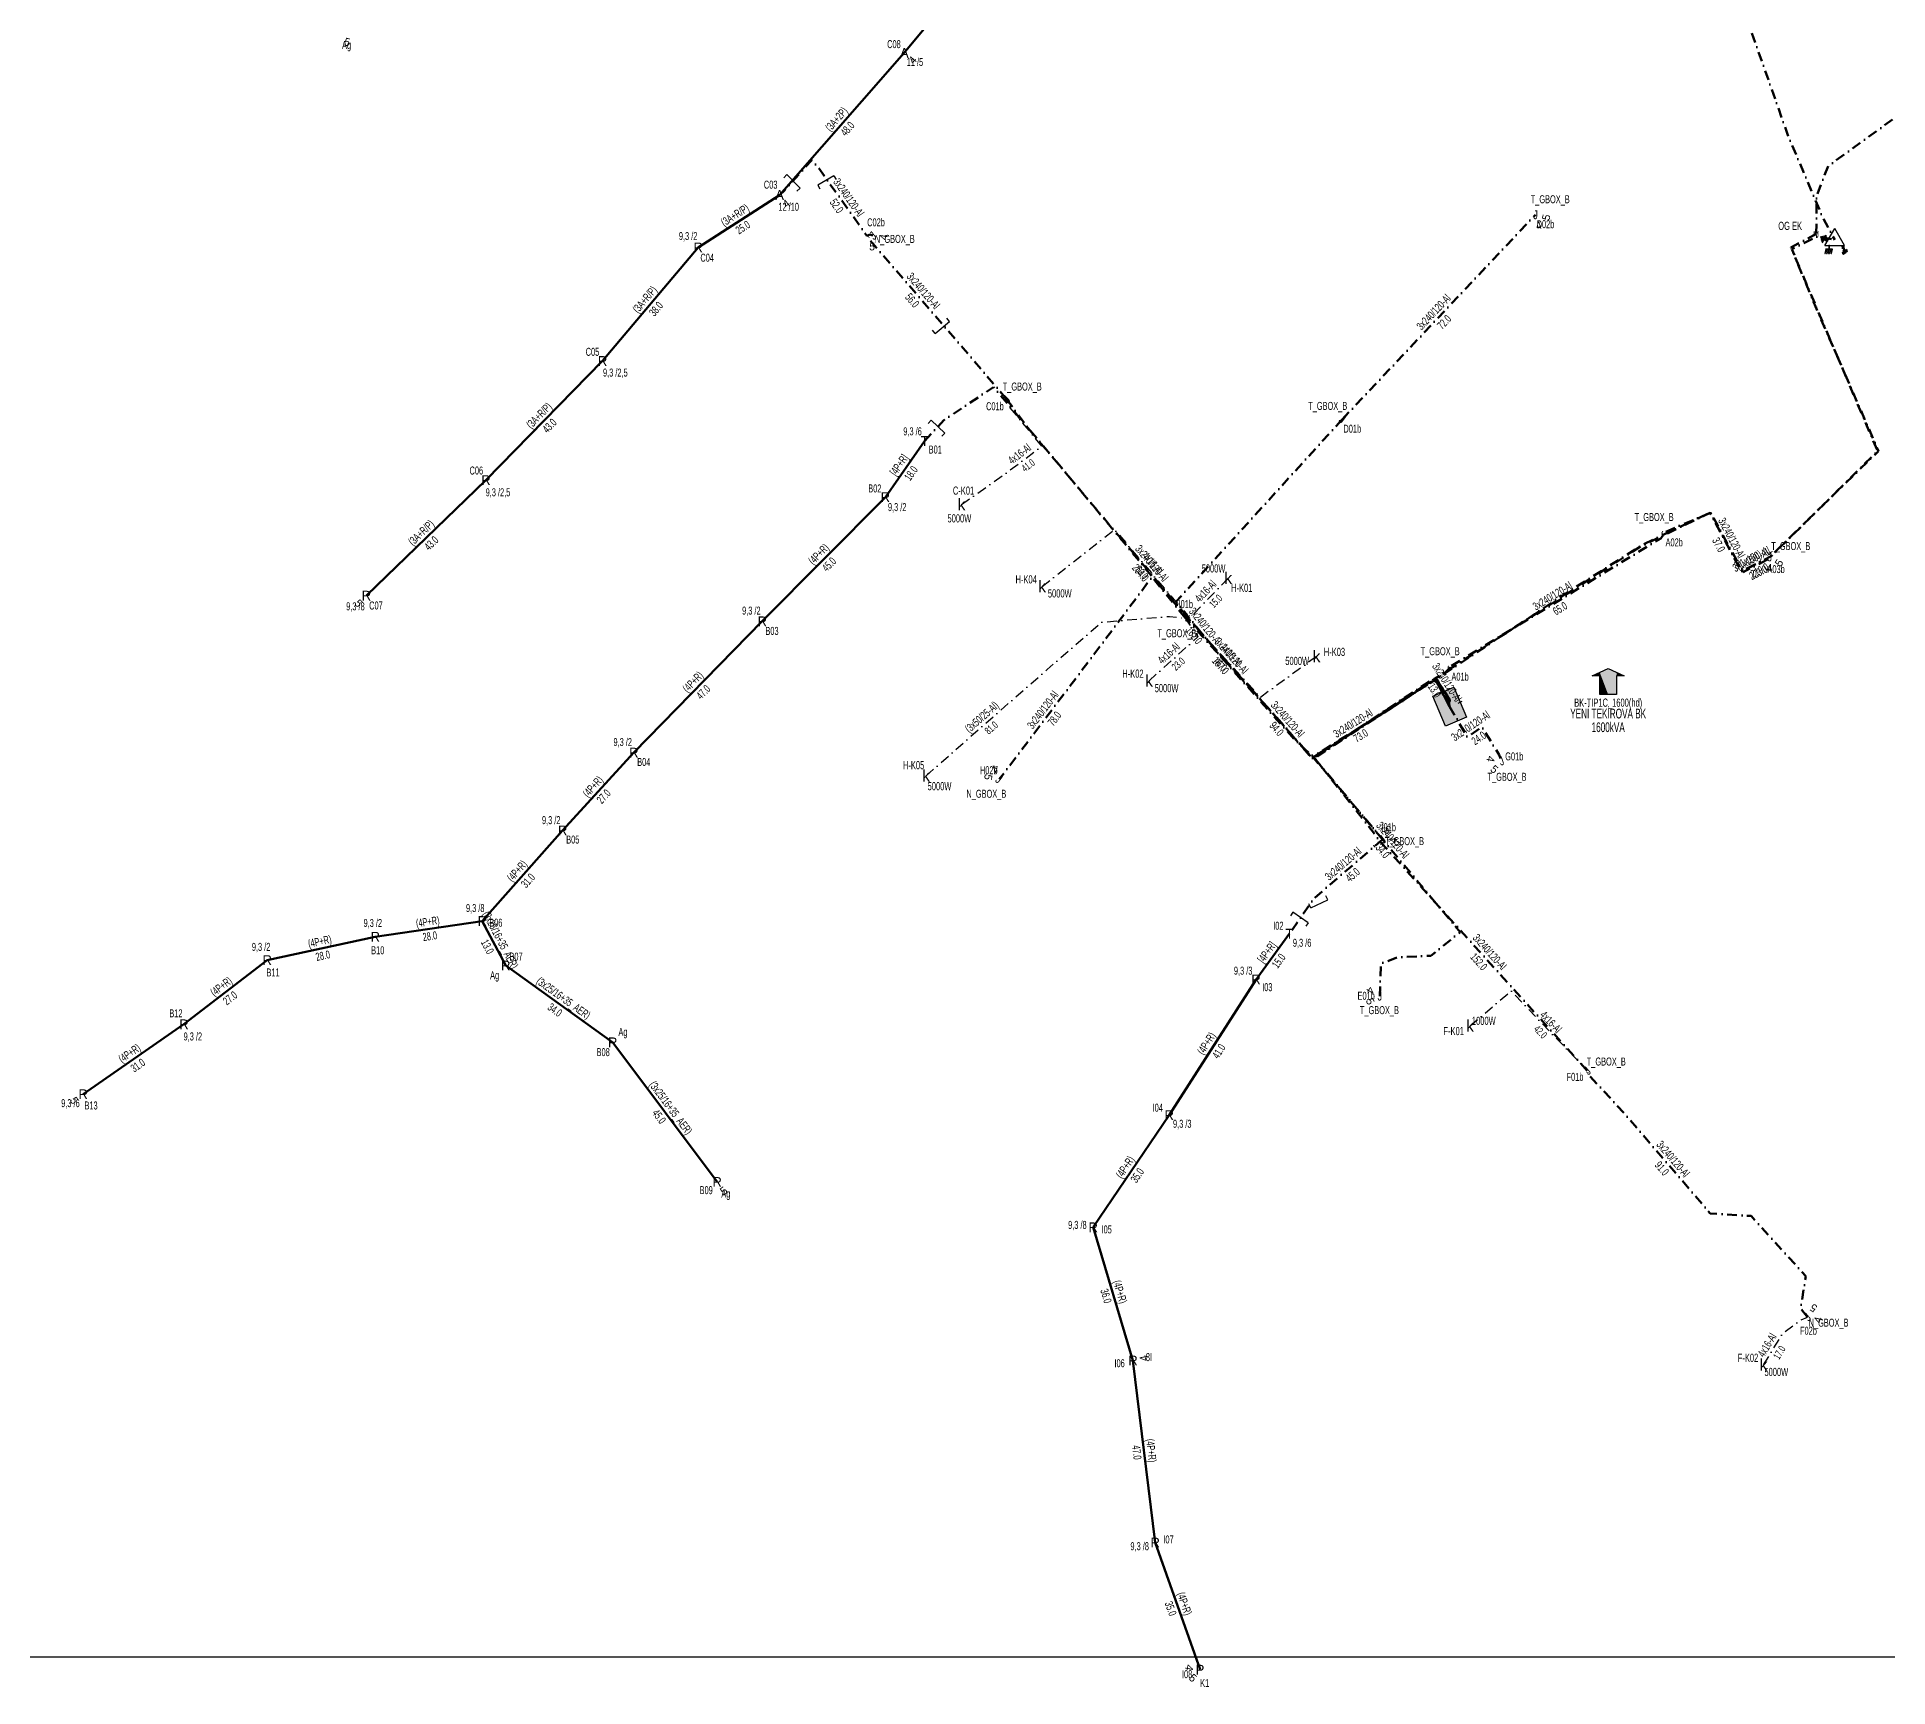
# Model space of a CAD drawing. Header units: millimetres. Extents: x 545573 to 547771, y 4041066 to 4042863.
# Drawn here: x 546329.1 to 546803.4, y 4041067.7 to 4041490.6 of the extents above; entities that cross this region are included whole.
import ezdxf
from ezdxf.enums import TextEntityAlignment as Align

# ---------------------------------------------------------------- set-up
doc = ezdxf.new("R2010")
doc.units = ezdxf.units.MM
doc.linetypes.add('DASHDOT', pattern=[5, 2.5, -1.25, 0, -1.25])
for name, color, linetype in [('ANTET', 250, 'Continuous'), ('DIREK_AG_TADILAT_BYSK', 3, 'Continuous'), ('NIA_AG', 5, 'Continuous')]:
    doc.layers.add(name, color=color, linetype=linetype)
for name, color, linetype, lineweight in [('DIREK_AG_MEVCUT', 120, 'Continuous', 25), ('DIREK_BOX_YENI', 5, 'Continuous', 25), ('DIREK_OG_MEVCUT', 16, 'Continuous', 25), ('HAT_ABONE_YERALTI_MEVCUT', 56, 'DASHDOT', 30), ('HAT_ABONE_YERALTI_YENI', 30, 'DASHDOT', 30), ('HAT_AG_HAVAI_BYSK', 3, 'Continuous', 50), ('HAT_AG_HAVAI_MEVCUT', 126, 'Continuous', 50), ('HAT_AG_YERALTI_YENI', 3, 'DASHDOT', 50), ('HAT_BOX_YERALTI_YENI', 5, 'DASHDOT', 50), ('HAT_OG_YERALTI_MEVCUT', 48, 'DASHDOT', 70), ('HAT_OG_YERALTI_YENI', 1, 'DASHDOT', 70), ('KOFRE_ABONE_MEVCUT', 6, 'Continuous', 25), ('NODE_OG_YENI', 5, 'Continuous', 25), ('TRAFO_MEVCUT', 5, 'Continuous', 30), ('TRAFO_TADILAT_BYSK', 5, 'Continuous', 30), ('TRAFO_YENI', 5, 'Continuous', 30)]:
    doc.layers.add(name, color=color, linetype=linetype, lineweight=lineweight)
doc.styles.add('Direk', font='B_CAD')
doc.styles.get("Standard").update_dxf_attribs({"font": 'Arial'})

# ---------------------------------------------------------------- blocks, each defined once
blk = doc.blocks.new('AG_NIA', base_point=(-64.4296, 129.8924))
at = {"layer": 'NIA_AG'}
for p, q in [((-64.429604, 132.292432), (-65.529604, 132.292432)), ((-64.429604, 127.492432), (-64.429604, 132.292432)), ((-64.429604, 127.492432), (-65.529604, 127.492432))]:
    blk.add_line(p, q, dxfattribs=at)
blk = doc.blocks.new('YENI_BINA_KARE')
blk.add_hatch(color=5).paths.add_polyline_path([(-2.25, -2.25), (2.25, -2.25), (2.25, 2.25), (-2.25, 2.25)])
at = {"layer": 'TRAFO_TADILAT_BYSK', "linetype": 'Continuous'}
for p, q in [((0, 1.8), (0, 2.7)), ((-2.25, -2.25), (-2.25, 2.25)), ((-2.25, 2.25), (2.25, 2.25)), ((2.25, 2.25), (2.25, -2.25)), ((2.25, -2.25), (-2.25, -2.25))]:
    blk.add_line(p, q, dxfattribs=at)
blk = doc.blocks.new('YENI_BETKOSK')
at = {"layer": 'TRAFO_YENI', "linetype": 'Continuous'}
for p, q in [((-3.4, 2), (0, 3.6)), ((-1.8, 2), (-3.4, 2)), ((-1.8, -2), (-1.8, 2)), ((0, 3.6), (3.4, 2)), ((3.4, 2), (1.8, 2)), ((1.8, 2), (1.8, -2)), ((1.8, -2), (-1.8, -2))]:
    blk.add_line(p, q, dxfattribs=at)
for points in [[(-3.4, 2), (-1.8, 2), (-1.8, 2.752941)], [(-1.8, 2.752941), (0, -2), (0, 3.6)], [(-1.8, -2), (-1.8, 2.752941), (0, -2)], [(0, -2), (0, 3.6), (1.8, -2)], [(0, 3.6), (1.8, -2), (1.8, 2.752941)], [(1.8, 2), (1.8, 2.752941), (3.4, 2)]]:
    blk.add_solid(points, dxfattribs=at)
blk = doc.blocks.new('MEV_DIREK')
h = blk.add_hatch(color=32)
h.paths.add_polyline_path([(-2.14, 0.97), (-2.35, 1.09), (-3.31, -0.55), (-3.09, -0.67), (-2.67, 0.06), (-1.89, -0.39), (-1.79, -0.22), (-2.56, 0.23)])
h.paths.add_polyline_path([(-3.46, -0.17), (-3.33, -0.25), (-2.61, 0.99), (-2.74, 1.06)])
h.paths.add_polyline_path([(-3.54, 0.29), (-3.41, 0.22), (-3.05, 0.82), (-3.18, 0.9)])
h.paths.add_polyline_path([(-3.58, 0.81), (-3.66, 0.68), (-3.53, 0.61), (-3.45, 0.74)])
h.paths.add_polyline_path([(-1.51, -2.34), (-2.26, -2.33), (-2.52, -3.47), (-2.42, -3.47), (-2.21, -2.53), (-1.91, -2.54), (-2.12, -3.47), (-2.02, -3.47), (-1.81, -2.54), (-1.51, -2.54), (-1.72, -3.47), (-1.62, -3.48), (-1.41, -2.54), (-1.11, -2.54), (-1.32, -3.48), (-1.22, -3.48), (-1.01, -2.54), (-0.71, -2.55), (-0.92, -3.48), (-0.82, -3.48), (-0.56, -2.35), (-1.31, -2.34), (-1.31, -1.44), (-1.51, -1.44)])
at = {"layer": 'TRAFO_MEVCUT'}
for points in [[(2.35, -1.57), (2.12, -1.92), (2.08, -1.44), (1.94, -1.44), (2.01, -2.32), (2.25, -1.96), (2.31, -2.67), (2.1, -2.67), (2.39, -2.87), (2.4, -2.86), (2.64, -2.49), (2.45, -2.63)], [(2.35, -1.57), (2.12, -1.92), (2.08, -1.44), (1.94, -1.44), (2.01, -2.32), (2.25, -1.96), (2.31, -2.67), (2.1, -2.67), (2.39, -2.87), (1.98, -3.19), (2.2, -3.79), (2.26, -3.74), (2.08, -3.26), (2.26, -3.13), (2.44, -3.6), (2.49, -3.56), (2.32, -3.08), (2.49, -2.94), (2.67, -3.42), (2.73, -3.38), (2.55, -2.9), (2.73, -2.76), (2.91, -3.24), (2.97, -3.2), (2.79, -2.72), (2.97, -2.58), (3.15, -3.06), (3.21, -3.01), (2.98, -2.42), (2.4, -2.86), (2.64, -2.49), (2.45, -2.63)], [(2.97, -2.58), (3.15, -3.06), (3.21, -3.01), (2.98, -2.42), (2.4, -2.86), (2.64, -2.49), (2.45, -2.63), (2.35, -1.57), (2.12, -1.92), (2.08, -1.44), (1.94, -1.44), (2.01, -2.32), (2.25, -1.96), (2.31, -2.67), (2.1, -2.67), (2.39, -2.87), (1.98, -3.19), (2.2, -3.79), (2.26, -3.74), (2.08, -3.26), (2.26, -3.13), (2.44, -3.6), (2.49, -3.56), (2.32, -3.08), (2.49, -2.94), (2.67, -3.42), (2.73, -3.38), (2.55, -2.9), (2.73, -2.76), (2.91, -3.24), (2.97, -3.2), (2.79, -2.72)]]:
    blk.add_hatch(color=32, dxfattribs=at).paths.add_polyline_path(points)
at = {"layer": 'TRAFO_MEVCUT', "linetype": 'Continuous'}
for p, q in [((-2.5, -1.44), (0, 2.89)), ((2.5, -1.44), (0, 2.89)), ((-2.5, -1.44), (2.5, -1.44))]:
    blk.add_line(p, q, dxfattribs=at)
at = {"layer": 'TRAFO_MEVCUT', "color": 32, "flags": 128}
blk.add_lwpolyline([(1.94, -1.44), (2.08, -1.44), (2.12, -1.92), (2.35, -1.57), (2.45, -2.63), (2.64, -2.49), (2.4, -2.86), (2.98, -2.42), (3.21, -3.01), (3.15, -3.06), (2.97, -2.58), (2.79, -2.72), (2.97, -3.2), (2.91, -3.24), (2.73, -2.76), (2.55, -2.9), (2.73, -3.38), (2.67, -3.42), (2.49, -2.94), (2.32, -3.08), (2.49, -3.56), (2.44, -3.6), (2.26, -3.13), (2.08, -3.26), (2.26, -3.74), (2.2, -3.79), (1.98, -3.19), (2.39, -2.87), (2.1, -2.67), (2.31, -2.67), (2.25, -1.96), (2.01, -2.32), (1.94, -1.44)], dxfattribs=at)
at = {"layer": 'TRAFO_TADILAT_BYSK', "color": 32, "flags": 128}
for points in [[(-3.53, 0.61), (-3.45, 0.74), (-3.58, 0.81), (-3.66, 0.68), (-3.53, 0.61)], [(-3.41, 0.22), (-3.05, 0.82), (-3.18, 0.9), (-3.54, 0.29), (-3.41, 0.22)], [(-3.33, -0.25), (-2.61, 0.99), (-2.74, 1.06), (-3.46, -0.17), (-3.33, -0.25)], [(-1.79, -0.22), (-2.56, 0.23), (-2.14, 0.97), (-2.35, 1.09), (-3.31, -0.55), (-3.09, -0.67), (-2.67, 0.06), (-1.89, -0.39), (-1.79, -0.22)], [(-1.31, -1.44), (-1.51, -1.44), (-1.51, -2.34), (-2.26, -2.33), (-2.52, -3.47), (-2.42, -3.47), (-2.21, -2.53), (-1.91, -2.54), (-2.12, -3.47), (-2.02, -3.47), (-1.81, -2.54), (-1.51, -2.54), (-1.72, -3.47), (-1.62, -3.48), (-1.41, -2.54), (-1.11, -2.54), (-1.32, -3.48), (-1.22, -3.48), (-1.01, -2.54), (-0.71, -2.55), (-0.92, -3.48), (-0.82, -3.48), (-0.56, -2.35), (-1.31, -2.34), (-1.31, -1.44)]]:
    blk.add_lwpolyline(points, dxfattribs=at)

msp = doc.modelspace()

# ---------------------------------------------------------------- linework, layer by layer
at = {"layer": 'ANTET', "flags": 128}
msp.add_lwpolyline([(545573.06, 4041075.34), (545573.06, 4041955.34), (547243.06, 4041955.34), (547243.06, 4041075.34), (545573.06, 4041075.34)], close=True, dxfattribs=at)
at = {"layer": 'HAT_ABONE_YERALTI_MEVCUT', "flags": 128}
msp.add_lwpolyline([(546556.91, 4041301.24), (546587.97, 4041328.49), (546601.91, 4041340.59), (546619.29, 4041342.06), (546622.33, 4041341.73), (546623.27, 4041341.71)], dxfattribs=at)
at = {"layer": 'HAT_ABONE_YERALTI_YENI', "flags": 128}
for points in [[(546566.01, 4041370.75), (546577.34, 4041378.72), (546586.61, 4041385.69), (546578.45, 4041395.6), (546577.54, 4041397.76)], [(546586.65, 4041349.75), (546605.23, 4041364.32), (546621.93, 4041344.6), (546623.86, 4041342.67), (546623.27, 4041341.71)], [(546634.34, 4041351.87), (546625.36, 4041342.59), (546623.89, 4041342), (546623.27, 4041341.71)], [(546614.06, 4041325.54), (546626.61, 4041336.9), (546624.28, 4041340.32), (546623.27, 4041341.71)], [(546656.97, 4041331.81), (546645.32, 4041323.33), (546642.64, 4041321.28), (546624.78, 4041340.76), (546623.27, 4041341.71)], [(546696.31, 4041237.1), (546706.81, 4041246.09), (546724.52, 4041227.55), (546726.33, 4041225.62)], [(546771.53, 4041150.25), (546776.5, 4041158.43), (546781.09, 4041161.77), (546782.76, 4041162.48)]]:
    msp.add_lwpolyline(points, dxfattribs=at)
at = {"layer": 'HAT_AG_HAVAI_BYSK'}
for p, q in [((546556.55, 4041387.01), (546546.48, 4041372.62)), ((546650.04, 4041260.76), (546641.46, 4041249.02))]:
    msp.add_line(p, q, dxfattribs=at)
at = {"layer": 'HAT_AG_HAVAI_MEVCUT'}
for p, q in [((546551.34, 4041486.46), (546575.89, 4041516.25)), ((546519.38, 4041450.06), (546551.34, 4041486.46)), ((546498.52, 4041436.62), (546519.38, 4041450.06)), ((546474.03, 4041407.52), (546498.52, 4041436.62)), ((546444.15, 4041376.97), (546474.03, 4041407.52)), ((546413.53, 4041347.38), (546444.15, 4041376.97)), ((546546.48, 4041372.62), (546514.95, 4041340.8)), ((546514.95, 4041340.8), (546482.04, 4041307.15)), ((546482.04, 4041307.15), (546463.8, 4041287.21)), ((546463.8, 4041287.21), (546443.2, 4041263.99)), ((546415.79, 4041259.94), (546388.1, 4041253.97)), ((546443.2, 4041263.99), (546415.79, 4041259.94)), ((546443.2, 4041263.99), (546449.21, 4041252.57)), ((546388.1, 4041253.97), (546366.77, 4041237.52)), ((546449.21, 4041252.57), (546476.63, 4041232.9)), ((546619.22, 4041214.23), (546641.46, 4041249.02)), ((546366.77, 4041237.52), (546340.96, 4041219.59)), ((546476.63, 4041232.9), (546503.39, 4041197.12)), ((546599.74, 4041185.49), (546619.22, 4041214.23)), ((546609.94, 4041151.37), (546599.74, 4041185.49)), ((546615.63, 4041104.7), (546609.94, 4041151.37)), ((546627.11, 4041072.13), (546615.63, 4041104.7))]:
    msp.add_line(p, q, dxfattribs=at)
at = {"layer": 'HAT_AG_YERALTI_YENI', "flags": 128}
msp.add_lwpolyline([(546556.55, 4041387.01), (546561.43, 4041392.34), (546574.2, 4041400.85), (546600.24, 4041369.86), (546626.34, 4041339.04), (546655.93, 4041305.78), (546687.58, 4041325.96), (546690.15, 4041322.02), (546691.08, 4041318.94)], dxfattribs=at)
at = {"layer": 'HAT_BOX_YERALTI_YENI', "flags": 128}
for points in [[(546543.3, 4041439.65), (546542.49, 4041439.91), (546541.73, 4041439.63), (546529.35, 4041457.06), (546527.62, 4041459.02), (546520.61, 4041451.2), (546519.38, 4041450.06)], [(546663.57, 4041392.55), (546713.08, 4041444.99)], [(546577.54, 4041397.76), (546566.46, 4041410.77), (546543.14, 4041437.8), (546542, 4041439.05), (546542.49, 4041439.64), (546543.3, 4041439.65)], [(546577.54, 4041397.76), (546582.65, 4041390.91), (546619.6, 4041346.57), (546647.93, 4041314.85), (546655.82, 4041305.67), (546687.3, 4041326.04), (546690.23, 4041322.28), (546691.08, 4041318.94)], [(546663.57, 4041392.55), (546620.95, 4041345.8), (546633.08, 4041330.99), (546651.29, 4041310.54), (546656.44, 4041305.81), (546687.5, 4041326.28), (546690.53, 4041321.62), (546691.08, 4041318.94)], [(546746.44, 4041363.77), (546757.8, 4041368.59), (546765.57, 4041354.04), (546767.9, 4041354.58), (546773.11, 4041357.29)], [(546691.59, 4041329.37), (546745.17, 4041362.05), (546746.44, 4041363.77)], [(546623.27, 4041341.71), (546614.81, 4041352.14), (546600.2, 4041332.66), (546576.43, 4041301.28), (546575.61, 4041300.34)], [(546691.08, 4041318.94), (546687.41, 4041325.86), (546655.86, 4041305.78), (546640.44, 4041323.2), (546623.27, 4041341.71)], [(546673.87, 4041284.92), (546656, 4041306.08), (546678.58, 4041320.12), (546687.33, 4041326.04), (546691.08, 4041318.94)], [(546673.19, 4041244.74), (546673.45, 4041253.04), (546677.61, 4041254.66), (546686.29, 4041255.08), (546693.78, 4041261.15), (546656.3, 4041305.91), (546686.66, 4041325.91), (546689.14, 4041323.8), (546690.88, 4041320.95), (546691.08, 4041318.94)], [(546726.33, 4041225.62), (546673.57, 4041284.04), (546656.53, 4041305.73), (546687.54, 4041326.12), (546691.12, 4041320.76), (546691.08, 4041318.94)], [(546691.08, 4041318.94), (546690.07, 4041322.17), (546687.53, 4041326.09), (546690.07, 4041327.86), (546691.59, 4041329.37)], [(546691.08, 4041318.94), (546695.6, 4041311.15), (546699.34, 4041313.69), (546703.79, 4041306.56), (546704.34, 4041305.02)], [(546673.87, 4041284.92), (546656.11, 4041269.59), (546650.81, 4041261.83), (546650.04, 4041260.76)], [(546782.76, 4041162.48), (546781.02, 4041164.76), (546782.36, 4041172.95), (546768.31, 4041188.4), (546757.87, 4041189.04), (546735.93, 4041214.58), (546726.47, 4041224.82), (546726.33, 4041225.62)]]:
    msp.add_lwpolyline(points, dxfattribs=at)
at = {"layer": 'HAT_OG_YERALTI_MEVCUT', "flags": 128}
for points in [[(546575.33, 4041670.13), (546578.59, 4041664.95), (546584.42, 4041655.56), (546600.85, 4041639.82), (546619.47, 4041622.96), (546652.71, 4041600.66), (546720.57, 4041563.14), (546749.16, 4041533.22), (546758.93, 4041518.49), (546777.83, 4041465.18), (546786.36, 4041445.03), (546789.74, 4041438.56)], [(547108.98, 4041117.94), (547106.85, 4041120), (547093.73, 4041117.17), (547093.59, 4041134.75), (547068.84, 4041188.91), (547046.88, 4041198.17), (547034.31, 4041222.3), (547020.01, 4041260.07), (547009.73, 4041267.94), (546988.16, 4041304.43), (546951.43, 4041339.18), (546889.77, 4041429.46), (546858.59, 4041482.65), (546823.11, 4041482.85), (546788.04, 4041457.45), (546785.07, 4041449.73), (546785.02, 4041440.08)]]:
    msp.add_lwpolyline(points, dxfattribs=at)
at = {"layer": 'HAT_OG_YERALTI_YENI', "flags": 128}
for points in [[(546785.02, 4041440.08), (546778.52, 4041436.62), (546800.74, 4041384.44), (546773.45, 4041357.46), (546765.85, 4041353.59), (546757.79, 4041368.63), (546739.95, 4041359.94), (546687.13, 4041326.03), (546689.51, 4041321.99), (546691.08, 4041318.94)], [(546691.08, 4041318.94), (546689.95, 4041321.35), (546687.56, 4041325.89), (546720.48, 4041347.71), (546740.98, 4041360.7), (546757.92, 4041368.69), (546766.27, 4041353.43), (546772.35, 4041356.53), (546800.98, 4041384.44), (546784.62, 4041421.87), (546778.76, 4041436.18), (546785.47, 4041439.5), (546789.74, 4041438.56)]]:
    msp.add_lwpolyline(points, dxfattribs=at)

# ---------------------------------------------------------------- block references
at = {"layer": 'NIA_AG'}
for p, rotation in [((546522.95, 4041453.56), 44.46013899999999), ((546531.22, 4041453.79), 120.212231), ((546561.1, 4041416.13), 310.004175), ((546559.96, 4041390.68), 47.10128599999999), ((546657.67, 4041268.41), 295.2777220000001), ((546652.86, 4041264.9), 55.74601300000001)]:
    msp.add_blockref('AG_NIA', p, dxfattribs=dict(at, rotation=rotation))
at = {"layer": 'TRAFO_MEVCUT'}
msp.add_blockref('MEV_DIREK', (546789.74, 4041438.56), dxfattribs=at)
at = {"layer": 'TRAFO_YENI', "xscale": 1.199999999999999, "yscale": 1.199999999999999}
msp.add_blockref('YENI_BETKOSK', (546731.7, 4041324.41), dxfattribs=at)
at = {"layer": 'TRAFO_YENI', "xscale": 1.85, "yscale": 1.3, "rotation": 293.3549109999999}
msp.add_blockref('YENI_BINA_KARE', (546691.08, 4041318.94), dxfattribs=at)

# ---------------------------------------------------------------- texts
at = {"layer": 'DIREK_AG_MEVCUT', "width": 0.53}
for s, p in [('Ag', (546408.43, 4041488.51)), ('9,3 /2', (546495.95, 4041439.54)), ('C04', (546500.83, 4041433.99)), ('C05', (546471.44, 4041409.87)), ('9,3 /2,5', (546477.3, 4041404.55)), ('C06', (546441.68, 4041379.45)), ('9,3 /2,5', (546447.23, 4041373.87)), ('B02', (546543.79, 4041374.86)), ('9,3 /2', (546549.52, 4041370.08)), ('9,3 /8', (546410.7, 4041344.64)), ('C07', (546415.96, 4041344.86)), ('9,3 /2', (546512.15, 4041343.55)), ('B03', (546517.44, 4041338.34)), ('9,3 /2', (546479.19, 4041309.86)), ('B04', (546484.59, 4041304.75)), ('9,3 /2', (546460.87, 4041289.85)), ('B05', (546466.4, 4041284.87)), ('9,3 /2', (546415.15, 4041263.49)), ('9,3 /8', (546441.4, 4041267.32)), ('B06', (546446.68, 4041263.57)), ('9,3 /2', (546386.53, 4041257.37)), ('B10', (546416.42, 4041256.5)), ('B07', (546451.85, 4041254.87)), ('B11', (546389.58, 4041250.8)), ('Ag', (546446.37, 4041250.1)), ('9,3 /3', (546638.16, 4041251.27)), ('I03', (546644.35, 4041247.04)), ('B12', (546364.7, 4041240.34)), ('Ag', (546479.25, 4041235.57)), ('9,3 /2', (546369.04, 4041234.41)), ('B08', (546474.18, 4041230.4)), ('9,3 /6', (546337.68, 4041217.32)), ('B13', (546342.96, 4041216.72)), ('I04', (546616.29, 4041216.15)), ('9,3 /3', (546622.56, 4041212.03)), ('B09', (546500.58, 4041195.02)), ('Ag', (546505.61, 4041194.14)), ('9,3 /8', (546595.69, 4041186.11)), ('I05', (546603.2, 4041184.96)), ('I06', (546606.51, 4041150.66)), ('8I', (546614.03, 4041152.23)), ('9,3 /8', (546611.65, 4041103.77)), ('I07', (546619.04, 4041105.5)), ('I08', (546623.81, 4041070.97)), ('K1', (546628.31, 4041068.71))]:
    msp.add_text(s, height=2.05, dxfattribs=at).set_placement(p, align=Align.MIDDLE_CENTER)
at = {"layer": 'DIREK_AG_MEVCUT', "color": 32, "style": 'Direk'}
for s, rotation, p in [('5', 346.8936, (546408.61, 4041489.27)), ('5', 314.0274, (546411.52, 4041345.43)), ('5', 304.7849, (546338.66, 4041218)), ('5', 396.7878, (546505.06, 4041194.87)), ('4', 101.7993, (546612.68, 4041151.94)), ('4', 259.4103, (546624.36, 4041072.65)), ('5', 319.4103, (546625.29, 4041070.01))]:
    msp.add_text(s, height=2, rotation=rotation, dxfattribs=at).set_placement(p, align=Align.MIDDLE_CENTER)
at = {"layer": 'DIREK_AG_MEVCUT', "style": 'Direk'}
for s, p in [('R', (546498.52, 4041436.62)), ('R', (546474.03, 4041407.52)), ('R', (546444.15, 4041376.97)), ('R', (546546.48, 4041372.62)), ('R', (546413.53, 4041347.38)), ('R', (546514.95, 4041340.8)), ('R', (546482.04, 4041307.15)), ('R', (546463.8, 4041287.21)), ('R', (546443.2, 4041263.99)), ('R', (546415.79, 4041259.94)), ('R', (546388.1, 4041253.97)), ('R', (546449.21, 4041252.57)), ('R', (546641.46, 4041249.02)), ('R', (546366.77, 4041237.52)), ('R', (546476.63, 4041232.9)), ('R', (546340.96, 4041219.59)), ('R', (546619.22, 4041214.23)), ('R', (546503.39, 4041197.12)), ('R', (546599.74, 4041185.49)), ('R', (546609.94, 4041151.37)), ('R', (546615.63, 4041104.7)), ('P', (546627.11, 4041072.13))]:
    msp.add_text(s, height=2.5, dxfattribs=at).set_placement(p, align=Align.MIDDLE_CENTER)
at = {"layer": 'DIREK_AG_TADILAT_BYSK', "width": 0.53}
for s, p in [('9,3 /6', (546553.46, 4041389.5)), ('B01', (546559.27, 4041384.82)), ('I02', (546647.18, 4041262.78)), ('9,3 /6', (546653.27, 4041258.42))]:
    msp.add_text(s, height=2.05, dxfattribs=at).set_placement(p, align=Align.MIDDLE_CENTER)
at = {"layer": 'DIREK_AG_TADILAT_BYSK', "style": 'Direk'}
for p in [(546556.55, 4041387.01), (546650.04, 4041260.76)]:
    msp.add_text('T', height=2.5, dxfattribs=at).set_placement(p, align=Align.MIDDLE_CENTER)
at = {"layer": 'DIREK_BOX_YENI', "width": 0.53}
for s, p in [('T_GBOX_B', (546716.85, 4041448.97)), ('C02b', (546544.09, 4041443.06)), ('N_GBOX_B', (546548.92, 4041438.81)), ('D02b', (546715.63, 4041442.58)), ('T_GBOX_B', (546581.56, 4041400.97)), ('C01b', (546574.56, 4041395.92)), ('T_GBOX_B', (546659.84, 4041396.01)), ('D01b', (546666.13, 4041390.17)), ('T_GBOX_B', (546743.48, 4041367.53)), ('A02b', (546748.61, 4041361.03)), ('T_GBOX_B', (546778.48, 4041360.09)), ('A03b', (546774.73, 4041354.19)), ('H01b', (546623.04, 4041345.21)), ('T_GBOX_B', (546621.2, 4041337.75)), ('T_GBOX_B', (546688.65, 4041333.13)), ('A01b', (546693.75, 4041326.62)), ('G01b', (546707.64, 4041306.19)), ('H02b', (546572.98, 4041302.64)), ('N_GBOX_B', (546572.36, 4041296.61)), ('T_GBOX_B', (546705.78, 4041300.95)), ('I01b', (546675.47, 4041288.03)), ('T_GBOX_B', (546679.5, 4041284.47)), ('E01b', (546669.69, 4041244.84)), ('T_GBOX_B', (546673.08, 4041241.15)), ('T_GBOX_B', (546731.21, 4041227.98)), ('F01b', (546723.2, 4041224.06)), ('F02b', (546783.01, 4041158.99)), ('N_GBOX_B', (546788.17, 4041161.05))]:
    msp.add_text(s, height=2.05, dxfattribs=at).set_placement(p, align=Align.MIDDLE_CENTER)
at = {"layer": 'DIREK_BOX_YENI', "style": 'Direk', "width": 0.8}
for p in [(546713.08, 4041444.99), (546773.11, 4041357.29), (546673.19, 4041244.74)]:
    msp.add_text('J', height=2.25, dxfattribs=at).set_placement(p, align=Align.MIDDLE_CENTER)
at = {"layer": 'DIREK_BOX_YENI', "color": 32, "style": 'Direk'}
for s, rotation, p in [('5', 436.6401, (546715.81, 4041444.34)), ('4', 441.5022, (546546.07, 4041439.24)), ('4', 376.6401, (546713.89, 4041442.31)), ('5', 356.0183, (546543.11, 4041436.86)), ('4', 357.512, (546772.99, 4041354.5)), ('5', 417.512, (546775.48, 4041355.79)), ('4', 198.9227, (546574.71, 4041302.98)), ('4', 259.5604, (546701.59, 4041305.52)), ('5', 319.5604, (546702.52, 4041302.89)), ('5', 258.9227, (546572.87, 4041300.87)), ('5', 152.8409, (546675.15, 4041287.41)), ('4', 445.4865, (546676.67, 4041284.7)), ('4', 238.2262, (546670.81, 4041246.21)), ('5', 298.2262, (546670.72, 4041243.41)), ('5', 146.2701, (546784.31, 4041164.81)), ('4', 435.1675, (546785.47, 4041161.76))]:
    msp.add_text(s, height=2, rotation=rotation, dxfattribs=at).set_placement(p, align=Align.MIDDLE_CENTER)
at = {"layer": 'DIREK_BOX_YENI', "style": 'Direk', "width": 0.8}
for rotation, p in [(37.1309, (546543.3, 4041439.65)), (43.5312, (546577.54, 4041397.76)), (322.8679, (546663.57, 4041392.55)), (300.8656, (546746.44, 4041363.77)), (45.2731, (546623.27, 4041341.71)), (305.5457, (546691.59, 4041329.37)), (19.5367, (546704.34, 4041305.02)), (322.7652, (546575.61, 4041300.34)), (37.9542, (546673.87, 4041284.92)), (40.5328, (546726.33, 4041225.62)), (40.5028, (546782.76, 4041162.48))]:
    msp.add_text('J', height=2.25, rotation=rotation, dxfattribs=at).set_placement(p, align=Align.MIDDLE_CENTER)
at = {"layer": 'DIREK_OG_MEVCUT', "width": 0.53}
for s, p in [('C08', (546548.68, 4041488.73)), ('11 /5', (546554.06, 4041484.15)), ('C03', (546517.09, 4041452.71)), ('12 /10', (546521.71, 4041447.04))]:
    msp.add_text(s, height=2.05, dxfattribs=at).set_placement(p, align=Align.MIDDLE_CENTER)
at = {"layer": 'DIREK_OG_MEVCUT', "style": 'Direk'}
for p in [(546551.34, 4041486.46), (546519.38, 4041450.06)]:
    msp.add_text('A', height=2.5, dxfattribs=at).set_placement(p, align=Align.MIDDLE_CENTER)
at = {"layer": 'DIREK_OG_MEVCUT', "color": 32, "style": 'Direk'}
for rotation, p in [(409.6119, (546553.47, 4041484.65)), (397.7529, (546521.09, 4041447.84))]:
    msp.add_text('4', height=2, rotation=rotation, dxfattribs=at).set_placement(p, align=Align.MIDDLE_CENTER)
at = {"layer": 'HAT_ABONE_YERALTI_MEVCUT', "lineweight": 30, "width": 0.53}
msp.add_text('(3x50/25-Al)', height=2.05, rotation=41.2693, dxfattribs=at).set_placement((546571.88, 4041315.5), align=Align.CENTER)
msp.add_text('81.0', height=1.9, rotation=41.2693, dxfattribs=at).set_placement((546573, 4041314.23), align=Align.TOP_CENTER)
at = {"layer": 'HAT_ABONE_YERALTI_YENI', "lineweight": 30, "width": 0.53}
for rotation, p in [(36.9606, (546581.47, 4041382.88)), (310.2483, (546614.23, 4041355.01)), (405.9355, (546629.24, 4041347.82)), (42.1395, (546619.77, 4041331.85)), (312.5104, (546634.34, 4041331.6)), (313.6948, (546716.28, 4041237.41)), (58.7337, (546773.28, 4041154.78))]:
    msp.add_text('4x16-Al', height=2.05, rotation=rotation, dxfattribs=at).set_placement(p, align=Align.CENTER)
for s, rotation, p in [('41.0', 36.9606, (546582.49, 4041381.53)), ('53.0', 310.2483, (546612.93, 4041353.91)), ('15.0', 405.9355, (546630.46, 4041346.64)), ('23.0', 42.1395, (546620.91, 4041330.59)), ('46.0', 312.5104, (546633.09, 4041330.45)), ('42.0', 313.6948, (546715.05, 4041236.23)), ('17.0', 58.7337, (546774.74, 4041153.9))]:
    msp.add_text(s, height=1.9, rotation=rotation, dxfattribs=at).set_placement(p, align=Align.TOP_CENTER)
at = {"layer": 'HAT_AG_HAVAI_BYSK', "lineweight": 30, "width": 0.53}
for rotation, p in [(415.0295, (546550.82, 4041380.3)), (413.832, (546645.06, 4041255.39))]:
    msp.add_text('[4P+R]', height=2.05, rotation=rotation, dxfattribs=at).set_placement(p, align=Align.CENTER)
for s, rotation, p in [('18.0', 415.0295, (546552.21, 4041379.33)), ('15.0', 413.832, (546646.44, 4041254.39))]:
    msp.add_text(s, height=2.05, rotation=rotation, dxfattribs=at).set_placement(p, align=Align.TOP_CENTER)
at = {"layer": 'HAT_AG_HAVAI_MEVCUT', "lineweight": 30, "width": 0.53}
for s, rotation, p in [('(3A+2P)', 48.7152, (546534.72, 4041468.82)), ('(3A+R/P)', 32.7953, (546508.49, 4041444.05)), ('(3A+R/P)', 49.9185, (546485.63, 4041422.62)), ('(3A+R/P)', 45.631, (546458.48, 4041392.84)), ('(3A+R/P)', 44.0274, (546428.25, 4041362.78)), ('(4P+R)', 405.2562, (546530.11, 4041357.31)), ('(4P+R)', 405.6374, (546497.89, 4041324.57)), ('(4P+R)', 407.5484, (546472.29, 4041297.76)), ('(4P+R)', 408.4289, (546452.87, 4041276.17)), ('(4P+R)', 368.4018, (546429.37, 4041262.81)), ('(3x25/16+35_AER)', 297.7368, (546446.96, 4041258.68)), ('(4P+R)', 372.1715, (546401.77, 4041257.79)), ('(4P+R)', 397.6319, (546376.92, 4041246.42)), ('(3x25/16+35_AER)', 324.3421, (546463.41, 4041243.42)), ('(4P+R)', 394.7849, (546353.38, 4041229.26)), ('(4P+R)', 57.4068, (546629.62, 4041232.08)), ('(3x25/16+35_AER)', 306.7878, (546490.69, 4041215.52)), ('(4P+R)', 55.8762, (546608.77, 4041200.34)), ('(4P+R)', 286.6422, (546605.65, 4041168.67)), ('(4P+R)', 276.9564, (546613.63, 4041128.14)), ('(4P+R)', 289.4103, (546622.17, 4041088.7))]:
    msp.add_text(s, height=2.05, rotation=rotation, dxfattribs=at).set_placement(p, align=Align.CENTER)
for s, rotation, p in [('48.0', 48.7152, (546536, 4041467.7)), ('25.0', 32.7953, (546509.41, 4041442.62)), ('38.0', 49.9185, (546486.93, 4041421.52)), ('43.0', 45.631, (546459.7, 4041391.65)), ('43.0', 44.0274, (546429.43, 4041361.56)), ('45.0', 405.2562, (546531.32, 4041356.11)), ('47.0', 405.6374, (546499.1, 4041323.38)), ('27.0', 407.5484, (546473.55, 4041296.61)), ('31.0', 408.4289, (546454.14, 4041275.04)), ('28.0', 368.4018, (546429.62, 4041261.13)), ('28.0', 372.1715, (546402.13, 4041256.13)), ('13.0', 297.7368, (546445.45, 4041257.88)), ('27.0', 397.6319, (546377.96, 4041245.07)), ('34.0', 324.3421, (546462.42, 4041242.04)), ('41.0', 57.4068, (546631.05, 4041231.17)), ('31.0', 394.7849, (546354.35, 4041227.86)), ('45.0', 306.7878, (546489.33, 4041214.5)), ('35.0', 55.8762, (546610.18, 4041199.38)), ('36.0', 286.6422, (546604.02, 4041168.19)), ('47.0', 276.9564, (546611.94, 4041127.93)), ('35.0', 289.4103, (546620.57, 4041088.13))]:
    msp.add_text(s, height=2.05, rotation=rotation, dxfattribs=at).set_placement(p, align=Align.TOP_CENTER)
at = {"layer": 'HAT_AG_YERALTI_YENI', "lineweight": 30, "width": 0.53}
msp.add_text('3x240/120-Al', height=2.05, rotation=310.2503, dxfattribs=at).set_placement((546613.94, 4041355), align=Align.CENTER)
msp.add_text('204.0', height=2.05, rotation=310.2503, dxfattribs=at).set_placement((546612.64, 4041353.9), align=Align.TOP_CENTER)
at = {"layer": 'HAT_BOX_YERALTI_YENI', "lineweight": 30, "width": 0.53}
for rotation, p in [(305.3854, (546536.24, 4041448.84)), (310.7829, (546555.44, 4041424.84)), (46.6401, (546687.71, 4041419.35)), (298.0836, (546762.43, 4041361.71)), (31.376, (546717.94, 4041346.44)), (309.3447, (546627.67, 4041338.93)), (311.7672, (546634.4, 4041331.27)), (302.9247, (546689.51, 4041324.6)), (412.868, (546587.64, 4041317.48)), (311.5003, (546648.79, 4041315.05)), (31.8764, (546666.84, 4041313.82)), (34.1861, (546697, 4041313.12)), (309.9409, (546675.69, 4041284.08)), (400.7778, (546664.44, 4041277.9)), (312.0873, (546700.58, 4041255.4)), (310.6631, (546747.54, 4041202.36))]:
    msp.add_text('3x240/120-Al', height=2.05, rotation=rotation, dxfattribs=at).set_placement(p, align=Align.CENTER)
for s, rotation, p in [('52.0', 305.3854, (546534.85, 4041447.86)), ('56.0', 310.7829, (546554.15, 4041423.73)), ('72.0', 46.6401, (546688.94, 4041418.19)), ('37.0', 298.0836, (546760.93, 4041360.91)), ('65.0', 31.376, (546718.82, 4041344.98)), ('162.0', 309.3447, (546626.36, 4041337.86)), ('167.0', 311.7672, (546633.13, 4041330.14)), ('13.0', 302.9247, (546688.09, 4041323.67)), ('78.0', 412.868, (546589, 4041316.46)), ('94.0', 311.5003, (546647.52, 4041313.93)), ('73.0', 31.8764, (546667.74, 4041312.38)), ('24.0', 34.1861, (546697.95, 4041311.72)), ('134.0', 309.9409, (546674.38, 4041282.99)), ('45.0', 400.7778, (546665.55, 4041276.61)), ('152.0', 312.0873, (546699.32, 4041254.26)), ('91.0', 310.6631, (546746.25, 4041201.26))]:
    msp.add_text(s, height=2.05, rotation=rotation, dxfattribs=at).set_placement(p, align=Align.TOP_CENTER)
at = {"layer": 'HAT_OG_YERALTI_YENI', "lineweight": 30, "width": 0.53}
for rotation, p in [(27.0127, (546768.92, 4041355.73)), (387.0309, (546769.26, 4041356.28))]:
    msp.add_text('3(1x150)-AL', height=2.05, rotation=rotation, dxfattribs=at).set_placement(p, align=Align.CENTER)
for s, rotation, p in [('223.0', 27.0127, (546769.69, 4041354.22)), ('219.0', 387.0309, (546770.03, 4041354.77))]:
    msp.add_text(s, height=2.05, rotation=rotation, dxfattribs=at).set_placement(p, align=Align.TOP_CENTER)
at = {"layer": 'KOFRE_ABONE_MEVCUT', "width": 0.6}
for s, p in [('C-K01', (546566.52, 4041374.3)), ('5000W', (546565.46, 4041367.19)), ('5000W', (546630.58, 4041354.36)), ('H-K04', (546582.57, 4041351.55)), ('H-K01', (546637.81, 4041349.39)), ('5000W', (546591.18, 4041347.96)), ('5000W', (546652.01, 4041330.65)), ('H-K03', (546661.56, 4041332.96)), ('H-K02', (546609.92, 4041327.39)), ('5000W', (546618.55, 4041323.69)), ('H-K05', (546553.72, 4041303.93)), ('5000W', (546560.37, 4041298.55)), ('F-K01', (546692.11, 4041235.8)), ('1000W', (546699.83, 4041238.41)), ('F-K02', (546767.53, 4041152.06)), ('5000W', (546774.78, 4041148.43))]:
    msp.add_text(s, height=2.1, dxfattribs=at).set_placement(p, align=Align.MIDDLE_CENTER)
at = {"layer": 'KOFRE_ABONE_MEVCUT', "style": 'Direk'}
for p in [(546566.01, 4041370.75), (546586.65, 4041349.75), (546634.34, 4041351.87), (546656.97, 4041331.81), (546614.06, 4041325.54), (546556.91, 4041301.24), (546696.31, 4041237.1), (546771.53, 4041150.25)]:
    msp.add_text('k', height=3, dxfattribs=at).set_placement(p, align=Align.MIDDLE_CENTER)
at = {"layer": 'NODE_OG_YENI', "width": 0.6}
msp.add_text('OG EK', height=2.1, dxfattribs=at).set_placement((546778.32, 4041443.2), align=Align.TOP_CENTER)
at = {"layer": 'NODE_OG_YENI', "style": 'Direk'}
msp.add_text('M', height=1.4, dxfattribs=at).set_placement((546785.02, 4041440.08), align=Align.MIDDLE_CENTER)
at = {"layer": 'TRAFO_YENI', "width": 0.6}
for s, height, p in [('BK-TIP1C_1600(hd)', 2.1, (546731.7, 4041318.91)), ('YENİ TEKİROVA BK', 2.5, (546731.7, 4041315.91)), ('1600kVA', 2.5, (546731.7, 4041312.41))]:
    msp.add_text(s, height=height, dxfattribs=at).set_placement(p, align=Align.CENTER)

doc.saveas('drawing.dxf')
